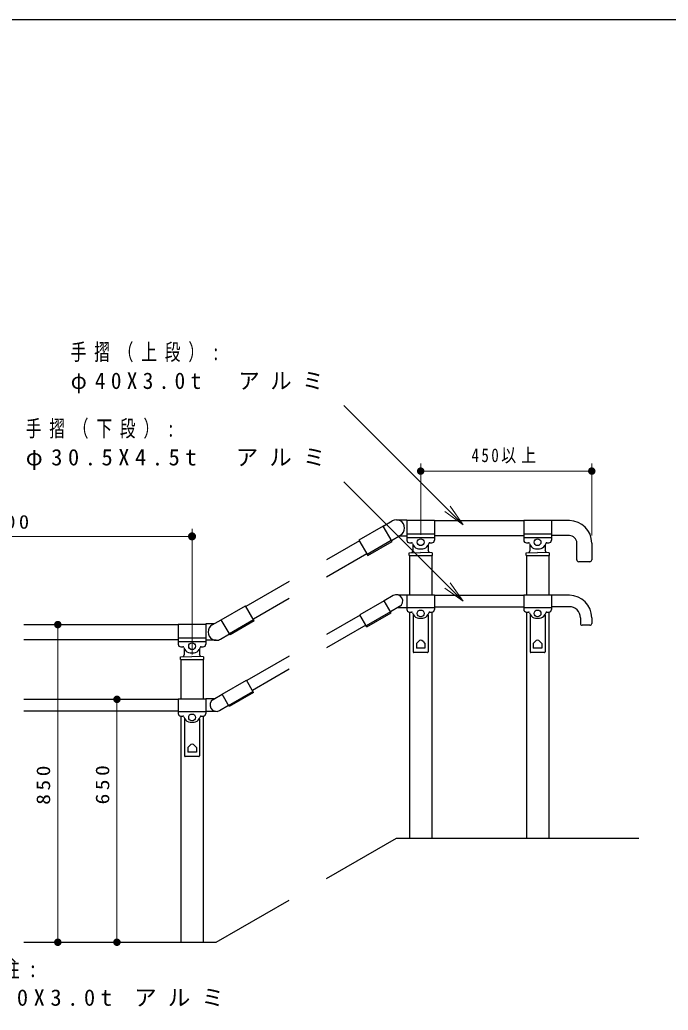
# Model space of a CAD drawing. Units: millimetres on the paper, scale 1:20. Extents: x -365 to 0, y -5 to 257.
# Drawn here: x -222.4 to -135.6, y 124.5 to 257 of the extents above; entities that cross this region are included whole.
import ezdxf

# ---------------------------------------------------------------- set-up
doc = ezdxf.new("R2010")
doc.units = ezdxf.units.MM
doc.layers.add('1_20', color=3, linetype='Continuous', lineweight=25)
doc.layers.add('NAKAMURA図枠', color=7, linetype='Continuous', lineweight=13)
doc.styles.add('ＭＳ ゴシック', font='')
doc.styles.get('ＭＳ ゴシック').set_extended_font_data('MS Gothic')

# ---------------------------------------------------------------- blocks, each defined once
blk = doc.blocks.new('open_arrow')
at = {"color": 0, "linetype": 'Continuous', "lineweight": -2}
blk.add_lwpolyline([(7.5, 1.25), (0, 0), (7.5, -1.25)], dxfattribs=at)
blk = doc.blocks.new('filled_dot')
at = {"color": 0, "linetype": 'Continuous', "lineweight": -2, "const_width": 1.25}
blk.add_lwpolyline([(-0.625, 0, 1), (0.625, 0, 1)], format="xyb", close=True, dxfattribs=at)

msp = doc.modelspace()

# ---------------------------------------------------------------- linework, layer by layer
at = {"layer": '1_20', "color": 7, "lineweight": 13}
for p, q in [((-163.007, 189.44), (-178.982, 205.415)), ((-168.708, 188.101), (-168.708, 197.621)), ((-145.808, 188.001), (-145.808, 197.621)), ((-168.708, 196.621), (-145.808, 196.621)), ((-163.007, 179.209), (-178.982, 195.184)), ((-199.308, 172.087), (-199.308, 188.888)), ((-249.308, 187.888), (-199.308, 187.888)), ((-217.273, 176.087), (-217.273, 133.587)), ((-209.359, 133.587), (-209.359, 166.087))]:
    msp.add_line(p, q, dxfattribs=at)
at = {"layer": '1_20'}
for p, q in [((-173.721, 189.254), (-172.508, 189.954)), ((-171.958, 190.101), (-170.558, 190.101)), ((-170.558, 190.076), (-170.558, 187.376)), ((-170.558, 190.076), (-166.858, 190.076)), ((-166.858, 190.076), (-166.858, 187.376)), ((-166.858, 190.001), (-154.908, 190.001)), ((-154.908, 190.076), (-151.208, 190.076)), ((-154.908, 190.076), (-154.908, 187.376)), ((-151.208, 190.076), (-151.208, 187.376)), ((-148.808, 190.001), (-151.208, 190.001)), ((-173.721, 189.254), (-176.968, 187.379)), ((-172.546, 187.218), (-173.721, 189.254)), ((-170.558, 188.241), (-166.858, 188.241)), ((-154.908, 188.241), (-151.208, 188.241)), ((-176.918, 187.292), (-181.308, 184.757)), ((-176.968, 187.379), (-175.793, 185.343)), ((-175.889, 185.509), (-172.642, 187.384)), ((-175.793, 185.343), (-172.546, 187.218)), ((-172.621, 187.348), (-171.408, 188.048)), ((-170.558, 187.901), (-171.663, 187.901)), ((-170.558, 187.737), (-166.858, 187.737)), ((-170.208, 187.026), (-169.929, 187.026)), ((-169.793, 186.94), (-169.661, 186.658)), ((-167.624, 186.94), (-167.756, 186.658)), ((-167.488, 187.026), (-167.208, 187.026)), ((-166.858, 188.001), (-154.908, 188.001)), ((-154.908, 187.737), (-151.208, 187.737)), ((-154.558, 187.026), (-154.279, 187.026)), ((-154.143, 186.94), (-154.011, 186.658)), ((-151.974, 186.94), (-152.106, 186.658)), ((-151.838, 187.026), (-151.558, 187.026)), ((-148.808, 188.001), (-151.208, 188.001)), ((-147.808, 184.751), (-147.808, 187.001)), ((-145.808, 187.001), (-145.808, 184.751)), ((-175.918, 185.56), (-181.308, 182.448)), ((-170.233, 185.701), (-168.721, 185.727)), ((-170.233, 185.351), (-170.233, 185.701)), ((-169.904, 185.707), (-169.708, 186.001)), ((-169.708, 186.563), (-169.708, 186.759)), ((-169.708, 186.001), (-169.708, 186.563)), ((-168.981, 186.226), (-168.435, 186.226)), ((-167.183, 185.701), (-168.721, 185.727)), ((-167.708, 186.759), (-167.708, 186.563)), ((-167.708, 186.563), (-167.708, 186.001)), ((-167.512, 185.706), (-167.708, 186.001)), ((-167.183, 185.701), (-167.183, 185.351)), ((-154.583, 185.701), (-153.071, 185.727)), ((-154.583, 185.351), (-154.583, 185.701)), ((-154.254, 185.707), (-154.058, 186.001)), ((-154.058, 186.563), (-154.058, 186.759)), ((-154.058, 186.001), (-154.058, 186.563)), ((-153.331, 186.226), (-152.785, 186.226)), ((-151.533, 185.701), (-153.071, 185.727)), ((-152.058, 186.759), (-152.058, 186.563)), ((-152.058, 186.563), (-152.058, 186.001)), ((-151.862, 185.706), (-152.058, 186.001)), ((-151.533, 185.701), (-151.533, 185.351)), ((-170.233, 185.351), (-167.183, 185.351)), ((-170.208, 185.351), (-170.208, 180.076)), ((-167.208, 185.351), (-167.208, 180.076)), ((-154.583, 185.351), (-151.533, 185.351)), ((-154.558, 185.351), (-154.558, 180.076)), ((-151.558, 185.351), (-151.558, 180.076)), ((-146.058, 184.501), (-147.558, 184.501)), ((-186.308, 181.871), (-192.098, 178.528)), ((-186.308, 179.561), (-191.098, 176.796)), ((-173.602, 179.285), (-176.85, 177.41)), ((-172.664, 177.662), (-173.602, 179.285)), ((-172.384, 179.974), (-173.596, 179.275)), ((-171.73, 180.088), (-170.558, 180.088)), ((-170.558, 180.076), (-166.858, 180.076)), ((-170.558, 180.076), (-170.558, 178.113)), ((-166.858, 180.076), (-166.858, 178.113)), ((-166.858, 180.001), (-154.908, 180.001)), ((-154.908, 180.076), (-151.208, 180.076)), ((-154.908, 180.076), (-154.908, 178.113)), ((-151.208, 180.076), (-151.208, 178.113)), ((-148.808, 180.001), (-151.208, 180.001)), ((-195.396, 176.739), (-192.148, 178.614)), ((-190.973, 176.579), (-192.148, 178.614)), ((-172.739, 177.792), (-175.987, 175.917)), ((-175.912, 175.787), (-172.664, 177.662)), ((-171.532, 178.503), (-172.746, 177.802)), ((-171.73, 178.388), (-170.558, 178.388)), ((-170.558, 178.372), (-166.858, 178.372)), ((-170.208, 177.763), (-170.208, 147.501)), ((-170.208, 177.763), (-169.929, 177.763)), ((-169.793, 177.677), (-169.661, 177.395)), ((-167.624, 177.677), (-167.756, 177.395)), ((-167.488, 177.763), (-167.208, 177.763)), ((-167.208, 177.763), (-167.208, 147.501)), ((-166.858, 178.476), (-154.908, 178.476)), ((-154.908, 178.372), (-151.208, 178.372)), ((-154.558, 177.763), (-154.558, 147.501)), ((-154.558, 177.763), (-154.279, 177.763)), ((-154.143, 177.677), (-154.011, 177.395)), ((-151.974, 177.677), (-152.106, 177.395)), ((-151.838, 177.763), (-151.558, 177.763)), ((-151.558, 177.763), (-151.558, 147.501)), ((-148.808, 178.476), (-151.208, 178.476)), ((-196.608, 176.039), (-195.396, 176.739)), ((-194.221, 174.704), (-195.396, 176.739)), ((-191.069, 176.745), (-194.317, 174.87)), ((-190.973, 176.579), (-194.221, 174.704)), ((-176.815, 177.351), (-181.308, 174.757)), ((-175.912, 175.787), (-176.85, 177.41)), ((-169.708, 177.338), (-169.708, 172.438)), ((-168.981, 176.963), (-168.435, 176.963)), ((-167.708, 177.338), (-167.708, 172.438)), ((-154.058, 177.338), (-154.058, 172.438)), ((-153.331, 176.963), (-152.785, 176.963)), ((-152.058, 177.338), (-152.058, 172.438)), ((-147.333, 177.001), (-147.333, 176.251)), ((-145.808, 177.001), (-145.808, 176.251)), ((-221.808, 176.087), (-201.158, 176.087)), ((-201.158, 176.162), (-197.458, 176.162)), ((-201.158, 176.162), (-201.158, 173.462)), ((-196.353, 176.187), (-197.458, 176.187)), ((-197.458, 176.162), (-197.458, 173.462)), ((-176.053, 176.031), (-181.308, 172.997)), ((-146.058, 176.001), (-147.083, 176.001)), ((-221.808, 174.087), (-201.158, 174.087)), ((-201.158, 174.327), (-197.458, 174.327)), ((-201.158, 173.822), (-197.458, 173.822)), ((-196.058, 173.987), (-197.458, 173.987)), ((-195.508, 174.134), (-194.296, 174.834)), ((-169.02, 173.838), (-169.283, 173.576)), ((-168.396, 173.838), (-168.133, 173.576)), ((-153.37, 173.838), (-153.633, 173.576)), ((-152.746, 173.838), (-152.483, 173.576)), ((-200.808, 173.112), (-200.529, 173.112)), ((-200.393, 173.026), (-200.261, 172.744)), ((-200.308, 172.649), (-200.308, 172.845)), ((-200.308, 172.087), (-200.308, 172.649)), ((-199.581, 172.312), (-199.035, 172.312)), ((-198.224, 173.026), (-198.356, 172.744)), ((-198.308, 172.845), (-198.308, 172.649)), ((-198.308, 172.649), (-198.308, 172.087)), ((-198.088, 173.112), (-197.808, 173.112)), ((-167.808, 172.338), (-169.608, 172.338)), ((-169.283, 173.576), (-169.283, 172.93)), ((-168.133, 172.93), (-169.283, 172.93)), ((-168.133, 173.576), (-168.133, 172.93)), ((-152.158, 172.338), (-153.958, 172.338)), ((-153.633, 173.576), (-153.633, 172.93)), ((-152.483, 172.93), (-153.633, 172.93)), ((-152.483, 173.576), (-152.483, 172.93)), ((-200.833, 171.787), (-199.321, 171.813)), ((-200.833, 171.437), (-200.833, 171.787)), ((-200.833, 171.437), (-197.783, 171.437)), ((-200.808, 171.437), (-200.808, 166.162)), ((-200.504, 171.793), (-200.308, 172.087)), ((-197.783, 171.786), (-199.321, 171.813)), ((-198.112, 171.792), (-198.308, 172.087)), ((-197.808, 171.437), (-197.808, 166.162)), ((-197.783, 171.786), (-197.783, 171.437)), ((-186.308, 171.871), (-191.995, 168.587)), ((-186.308, 170.11), (-191.233, 167.267)), ((-195.277, 166.771), (-192.029, 168.646)), ((-191.092, 167.023), (-192.029, 168.646)), ((-194.415, 165.277), (-191.167, 167.152)), ((-191.092, 167.023), (-194.34, 165.148)), ((-221.808, 166.087), (-201.158, 166.087)), ((-201.158, 166.162), (-197.458, 166.162)), ((-201.158, 166.162), (-201.158, 164.199)), ((-196.286, 166.174), (-197.458, 166.174)), ((-197.458, 166.162), (-197.458, 164.199)), ((-196.483, 166.061), (-195.271, 166.76)), ((-194.34, 165.148), (-195.277, 166.771)), ((-221.808, 164.562), (-201.158, 164.562)), ((-201.158, 164.458), (-197.458, 164.458)), ((-196.058, 164.474), (-197.458, 164.474)), ((-195.634, 164.588), (-194.421, 165.288)), ((-200.808, 163.849), (-200.808, 133.587)), ((-200.808, 163.849), (-200.529, 163.849)), ((-200.393, 163.763), (-200.261, 163.481)), ((-200.308, 163.424), (-200.308, 158.524)), ((-199.581, 163.049), (-199.035, 163.049)), ((-198.224, 163.763), (-198.356, 163.481)), ((-198.308, 163.424), (-198.308, 158.524)), ((-198.088, 163.849), (-197.808, 163.849)), ((-197.808, 163.849), (-197.808, 133.587)), ((-199.62, 159.924), (-199.883, 159.662)), ((-199.883, 159.662), (-199.883, 159.016)), ((-198.733, 159.016), (-199.883, 159.016)), ((-198.996, 159.924), (-198.733, 159.662)), ((-198.733, 159.662), (-198.733, 159.016)), ((-198.408, 158.424), (-200.208, 158.424)), ((-181.308, 142.103), (-171.958, 147.501)), ((-171.958, 147.501), (-139.502, 147.501)), ((-171.558, 147.501), (-139.502, 147.501)), ((-196.058, 133.587), (-186.308, 139.216)), ((-221.808, 133.587), (-196.058, 133.587))]:
    msp.add_line(p, q, dxfattribs=at)
for centre in [(-168.708, 187.101), (-153.058, 187.101), (-168.708, 177.588), (-153.058, 177.588), (-199.308, 173.187), (-199.308, 163.674)]:
    msp.add_circle(centre, 0.45, dxfattribs=at)
for centre, radius, start, end in [((-171.958, 189.001), 1.1, 300, 120.00001), ((-148.808, 187.001), 3, 360, 90), ((-170.208, 187.376), 0.35, 180, 270), ((-169.929, 186.876), 0.15, 25.11483, 90), ((-167.488, 186.876), 0.15, 90, 154.88517), ((-167.208, 187.376), 0.35, 270, 0), ((-154.558, 187.376), 0.35, 180, 270), ((-154.279, 186.876), 0.15, 25.11483, 90), ((-151.838, 186.876), 0.15, 90, 154.88517), ((-151.558, 187.376), 0.35, 270, 0), ((-148.808, 187.001), 1, 0, 90.00001), ((-168.981, 186.976), 0.75, 205.11483, 270), ((-168.435, 186.976), 0.75, 270, 334.88516), ((-153.331, 186.976), 0.75, 205.11483, 270), ((-152.785, 186.976), 0.75, 270, 334.88516), ((-147.558, 184.751), 0.25, 180, 270), ((-146.058, 184.751), 0.25, 270, 0), ((-171.958, 179.238), 0.85, 300.08798, 119.97182), ((-148.808, 177.001), 3, 360, 90), ((-170.208, 178.113), 0.35, 180, 270), ((-169.929, 177.613), 0.15, 25.11483, 90), ((-167.488, 177.613), 0.15, 90, 154.88517), ((-167.208, 178.113), 0.35, 270, 0), ((-154.558, 178.113), 0.35, 180, 270), ((-154.279, 177.613), 0.15, 25.11483, 90), ((-151.838, 177.613), 0.15, 90, 154.88517), ((-151.558, 178.113), 0.35, 270, 0), ((-148.808, 177.001), 1.475, 360, 90), ((-168.708, 177.338), 1, 172.07134, 180.00002), ((-168.981, 177.713), 0.75, 205.11483, 270), ((-168.435, 177.713), 0.75, 270, 334.88516), ((-168.708, 177.338), 1, 359.99011, 7.92866), ((-153.058, 177.338), 1, 172.07134, 180.00002), ((-153.331, 177.713), 0.75, 205.11483, 270), ((-152.785, 177.713), 0.75, 270, 334.88516), ((-153.058, 177.338), 1, 359.99011, 7.92866), ((-147.083, 176.251), 0.25, 180, 270), ((-146.058, 176.251), 0.25, 270, 0), ((-196.058, 175.087), 1.1, 120, 300), ((-196.058, 175.087), 1.1, 270, 299.99999), ((-168.708, 173.588), 0.4, 38.68219, 141.31781), ((-153.058, 173.588), 0.4, 38.68219, 141.31781), ((-200.808, 173.462), 0.35, 180, 270), ((-200.529, 172.962), 0.15, 25.11483, 90), ((-199.581, 173.062), 0.75, 205.11483, 270), ((-199.035, 173.062), 0.75, 270, 334.88516), ((-198.088, 172.962), 0.15, 90, 154.88517), ((-197.808, 173.462), 0.35, 270, 0), ((-169.608, 172.438), 0.1, 180, 270), ((-167.808, 172.438), 0.1, 270, 0), ((-153.958, 172.438), 0.1, 180, 270), ((-152.158, 172.438), 0.1, 270, 0), ((-196.058, 165.324), 0.85, 120.02819, 299.91202), ((-200.808, 164.199), 0.35, 180, 270), ((-200.529, 163.699), 0.15, 25.11483, 90), ((-199.308, 163.424), 1, 172.07134, 180.00002), ((-199.581, 163.799), 0.75, 205.11483, 270), ((-199.035, 163.799), 0.75, 270, 334.88516), ((-199.308, 163.424), 1, 359.99011, 7.92866), ((-198.088, 163.699), 0.15, 90, 154.88517), ((-197.808, 164.199), 0.35, 270, 0), ((-199.308, 159.674), 0.4, 38.68219, 141.31781), ((-200.208, 158.524), 0.1, 180, 270), ((-198.408, 158.524), 0.1, 270, 0)]:
    msp.add_arc(centre, radius, start, end, dxfattribs=at)
at = {"layer": 'NAKAMURA図枠', "color": 20, "lineweight": 25}
msp.add_line((0, 257), (-365, 257), dxfattribs=at)

# ---------------------------------------------------------------- block references
at = {"layer": '1_20', "color": 7, "lineweight": 13, "xscale": 0.4, "yscale": 0.4}
msp.add_blockref('filled_dot', (-168.708, 196.621), dxfattribs=at)
at = {"layer": '1_20', "color": 7, "lineweight": 13}
for name, p, xscale, yscale, rotation in [('filled_dot', (-145.808, 196.621), 0.4, 0.4, 180), ('open_arrow', (-163.007, 189.44), 0.4, 0.4, 135), ('filled_dot', (-199.308, 187.888), 0.431, 0.431, 180), ('open_arrow', (-163.007, 179.209), 0.4, 0.4, 135), ('filled_dot', (-217.273, 176.087), 0.4, 0.4, 270), ('filled_dot', (-209.359, 166.087), 0.4, 0.4, 270), ('filled_dot', (-217.273, 133.587), 0.4, 0.4, 90), ('filled_dot', (-209.359, 133.587), 0.4, 0.4, 90)]:
    msp.add_blockref(name, p, dxfattribs=dict(at, xscale=xscale, yscale=yscale, rotation=rotation))

# ---------------------------------------------------------------- texts
at = {"layer": '1_20', "color": 7, "style": 'ＭＳ ゴシック'}
for s, insert, char_height, attachment_point in [('\\T1.5;\\W0.7;手摺（上段）:', (-215.546, 212.415), 2.199, 4), ('\\T1.5;\\W0.95;φ40X3.0t\u3000アルミ', (-215.546, 208.415), 2.199, 4), ('\\T1.5;\\W0.7;手摺（下段）:', (-221.564, 202.184), 2.199, 4), ('\\T1.5;φ30.5X4.5t\u3000アルミ', (-221.564, 198.184), 2.199, 4), ('\\T1.33;\\W0.8;450以上', (-157.258, 197.621), 1.833, 8), ('\\T1.33;\\W1.1;2000', (-224.308, 188.888), 1.833, 8), ('\\T1.5;\\W0.8;支柱:', (-228.405, 129.896), 2.199, 4), ('\\T1.5;φ60X3.0t\\~アルミ', (-228.405, 125.896), 2.199, 4)]:
    msp.add_mtext(s, dxfattribs=dict(at, insert=insert, char_height=char_height, attachment_point=attachment_point))
at = {"layer": '1_20', "color": 7, "char_height": 1.833, "attachment_point": 8, "rotation": 90, "style": 'ＭＳ ゴシック'}
for s, insert in [('\\T1.33;\\W1.15;850', (-218.273, 154.837)), ('\\T1.33;\\W1.15;650', (-210.359, 154.885))]:
    msp.add_mtext(s, dxfattribs=dict(at, insert=insert))

doc.saveas('drawing.dxf')
